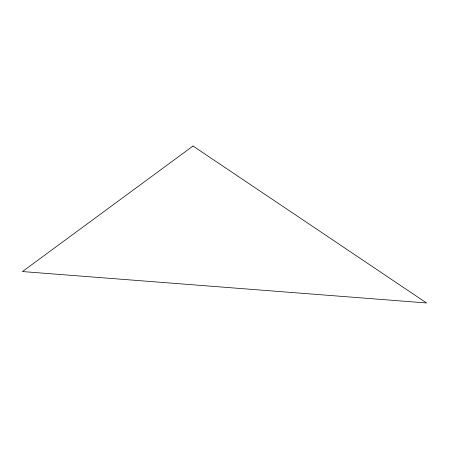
<?xml version="1.0" encoding="UTF-8"?>
<svg xmlns="http://www.w3.org/2000/svg" width="449" height="449" viewBox="0 0 449 449"><rect width="100%" height="100%" fill="white"/><g stroke="black" fill="none" stroke-linecap="round" stroke-linejoin="round"><path stroke-width="0.67" d="M193.019 146.037L22.45 271.561L426.55 302.963L193.019 146.037"/></g></svg>
